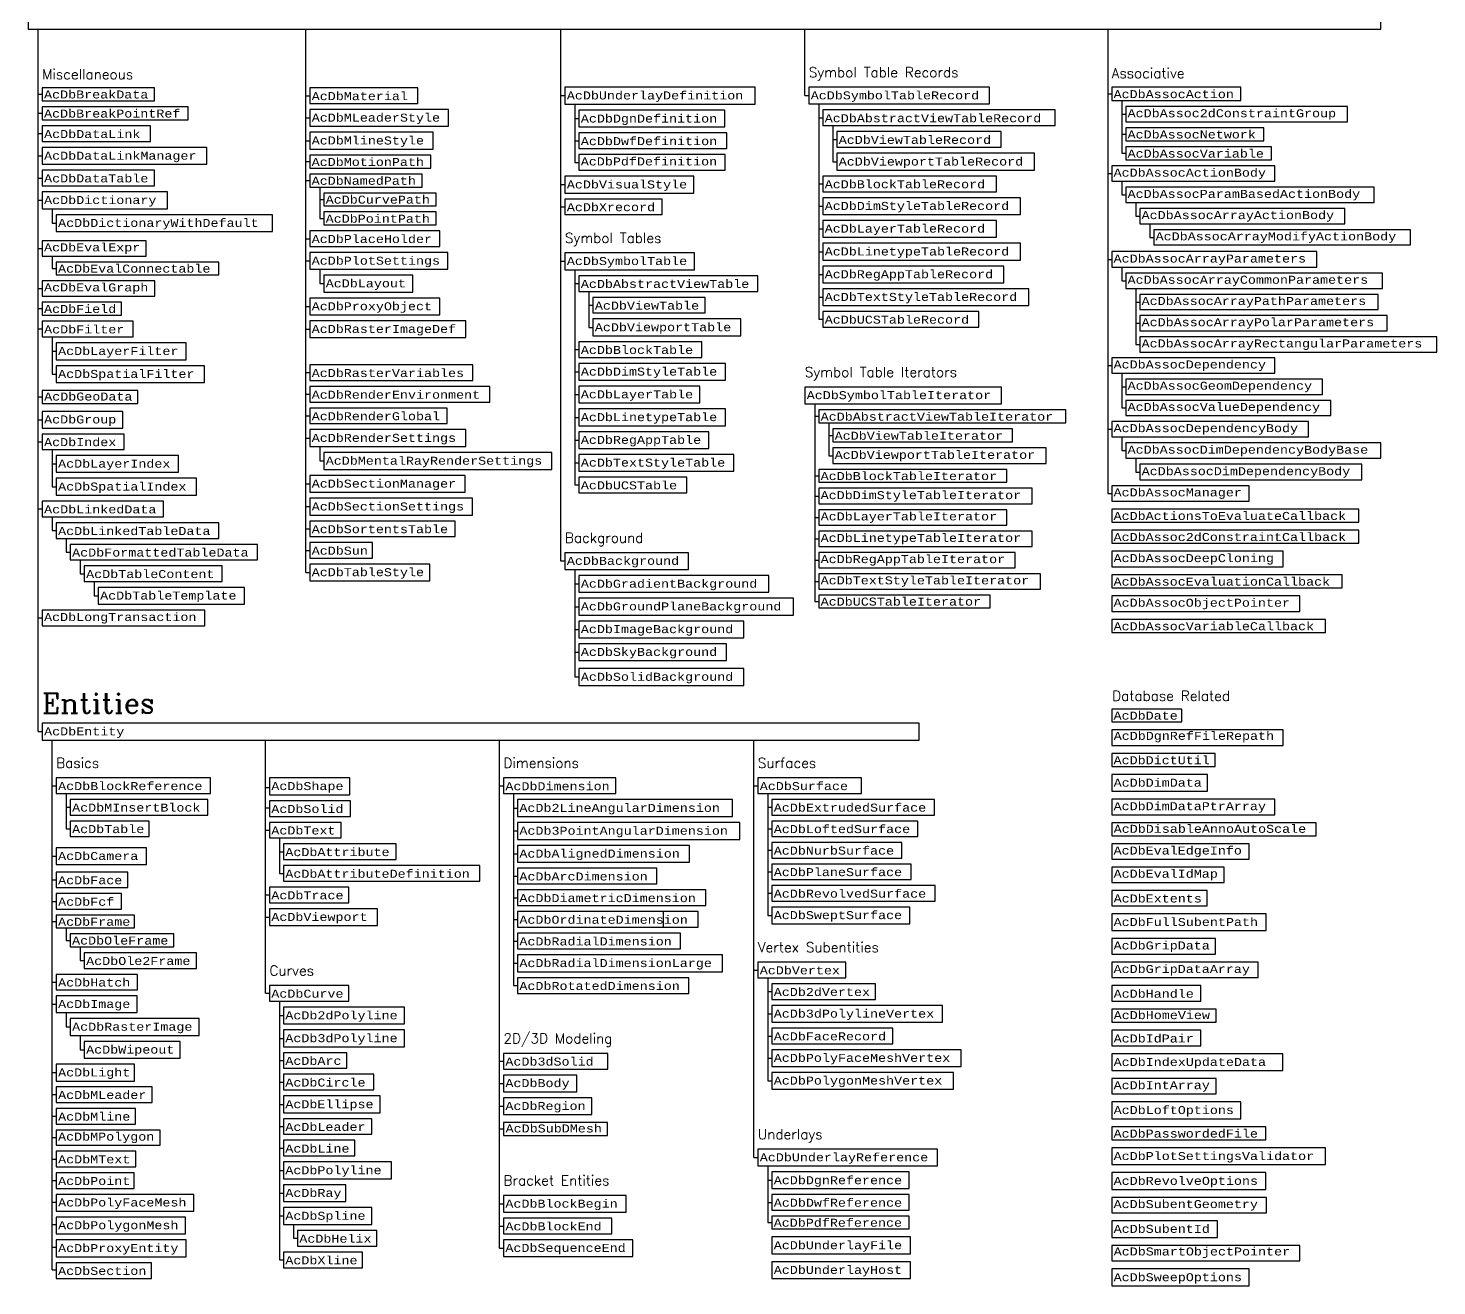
# Model space of a CAD drawing. Header units: inches. Extents: x 350 to 848, y -216 to 10.
# Drawn here: x 351.3 to 421.7, y -108.9 to -46.1 of the extents above; entities that cross this region are included whole.
import ezdxf

# ---------------------------------------------------------------- set-up
doc = ezdxf.new("R2010")
doc.units = ezdxf.units.IN
doc.header["$MEASUREMENT"] = 0
for name, color, linetype in [('ObjectARX 2009 Unmanaged classes', 7, 'Continuous'), ('ObjectARX 2009 Unmanaged classes w .NET Wrappers', 3, 'Continuous'), ('ObjectARX 2010 Unmanaged classes', 7, 'Continuous'), ('ObjectARX 2010 Unmanaged classes w .NET Wrappers', 3, 'Continuous'), ('Unmanaged classes', 7, 'Continuous'), ('Unmanaged classes w .NET Wrappers', 3, 'Continuous')]:
    doc.layers.add(name, color=color, linetype=linetype)
doc.styles.add('Categories', font='romanc.shx', dxfattribs={"height": 0.5})
doc.styles.add('Headings', font='romanc.shx', dxfattribs={"height": 1})
doc.styles.add('Unmanaged', font='COUR.TTF', dxfattribs={"height": 0.2})

msp = doc.modelspace()

# ---------------------------------------------------------------- linework, layer by layer
for p, q in [((351.8, -81.231), (351.8, -46.12)), ((365.175, -73.276), (365.175, -46.12)), ((377.926, -72.708), (377.926, -46.12)), ((390.115, -49.441), (390.115, -46.12)), ((405.255, -46.12), (405.255, -69.326)), ((351.8, -49.373), (352, -49.373)), ((365.175, -49.444), (365.375, -49.444)), ((377.926, -49.441), (378.126, -49.441)), ((378.626, -49.862), (378.626, -52.776)), ((390.115, -49.441), (390.315, -49.441)), ((390.815, -49.858), (390.815, -60.621)), ((405.255, -49.35), (405.455, -49.35)), ((405.955, -49.677), (405.955, -52.321)), ((351.8, -50.321), (352, -50.321)), ((365.175, -50.553), (365.375, -50.553)), ((378.626, -50.583), (378.826, -50.583)), ((390.815, -50.549), (391.015, -50.549)), ((405.955, -50.365), (406.155, -50.365)), ((351.8, -51.339), (352, -51.339)), ((391.515, -50.941), (391.515, -52.744)), ((405.955, -51.373), (406.155, -51.373)), ((365.175, -51.692), (365.375, -51.692)), ((378.626, -51.696), (378.826, -51.696)), ((391.515, -51.632), (391.715, -51.632)), ((351.8, -52.452), (352, -52.452)), ((365.175, -52.741), (365.375, -52.741)), ((378.626, -52.776), (378.826, -52.776)), ((378.626, -52.776), (378.826, -52.776)), ((391.515, -52.744), (391.715, -52.744)), ((405.955, -52.321), (406.155, -52.321)), ((405.255, -53.336), (405.455, -53.336)), ((351.8, -53.561), (352, -53.561)), ((365.175, -53.688), (365.375, -53.688)), ((365.875, -54.009), (365.875, -55.576)), ((377.926, -53.89), (378.126, -53.89)), ((390.815, -53.853), (391.015, -53.853)), ((405.955, -53.723), (405.955, -54.404)), ((351.8, -54.67), (352, -54.67)), ((365.875, -54.629), (366.075, -54.629)), ((405.955, -54.404), (406.155, -54.404)), ((406.655, -54.784), (406.655, -55.465)), ((352.5, -55.091), (352.5, -55.812)), ((365.875, -55.576), (366.075, -55.576)), ((377.926, -54.999), (378.126, -54.999)), ((390.815, -54.962), (391.015, -54.962)), ((406.655, -55.465), (406.855, -55.465)), ((352.5, -55.812), (352.7, -55.812)), ((390.815, -56.102), (391.015, -56.102)), ((407.355, -55.845), (407.355, -56.526)), ((365.175, -56.591), (365.375, -56.591)), ((407.355, -56.526), (407.555, -56.526)), ((351.8, -57.077), (352, -57.077)), ((352.5, -57.458), (352.5, -58.078)), ((365.175, -57.7), (365.375, -57.7)), ((377.926, -57.723), (378.126, -57.723)), ((390.815, -57.241), (391.015, -57.241)), ((405.255, -57.628), (405.455, -57.628)), ((352.5, -58.078), (352.7, -58.078)), ((365.875, -58.122), (365.875, -58.839)), ((378.626, -58.141), (378.626, -68.903)), ((390.815, -58.38), (391.015, -58.38)), ((405.955, -58.016), (405.955, -58.696)), ((351.8, -59.079), (352, -59.079)), ((365.875, -58.839), (366.075, -58.839)), ((378.626, -58.832), (378.826, -58.832)), ((405.955, -58.696), (406.155, -58.696)), ((406.655, -59.077), (406.655, -61.879)), ((379.326, -59.223), (379.326, -61.027)), ((390.815, -59.515), (391.015, -59.515)), ((406.655, -59.757), (406.855, -59.757)), ((351.8, -60.087), (352, -60.087)), ((365.175, -59.979), (365.375, -59.979)), ((379.326, -59.914), (379.526, -59.914)), ((351.8, -61.105), (352, -61.105)), ((365.175, -61.118), (365.375, -61.118)), ((379.326, -61.027), (379.526, -61.027)), ((390.815, -60.621), (391.015, -60.621)), ((406.655, -60.818), (406.855, -60.818)), ((352.5, -61.496), (352.5, -63.36)), ((406.655, -61.879), (406.855, -61.879)), ((352.5, -62.218), (352.7, -62.218)), ((378.626, -62.136), (378.826, -62.136)), ((352.5, -63.36), (352.7, -63.36)), ((365.175, -63.288), (365.375, -63.288)), ((378.626, -63.245), (378.826, -63.245)), ((405.255, -62.931), (405.455, -62.931)), ((405.955, -63.311), (405.955, -65.053)), ((405.955, -63.992), (406.155, -63.992)), ((351.8, -64.502), (352, -64.502)), ((365.175, -64.37), (365.375, -64.37)), ((378.626, -64.384), (378.826, -64.384)), ((365.175, -65.449), (365.375, -65.449)), ((390.615, -64.844), (390.615, -74.723)), ((390.615, -65.471), (390.815, -65.471)), ((405.955, -65.053), (406.155, -65.053)), ((351.8, -65.64), (352, -65.64)), ((378.626, -65.523), (378.826, -65.523)), ((391.315, -65.799), (391.315, -67.441)), ((405.255, -66.114), (405.455, -66.114)), ((351.8, -66.745), (352, -66.745)), ((365.175, -66.558), (365.375, -66.558)), ((378.626, -66.662), (378.826, -66.662)), ((391.315, -66.426), (391.515, -66.426)), ((405.955, -66.494), (405.955, -67.182)), ((352.5, -67.133), (352.5, -68.99)), ((365.875, -66.979), (365.875, -67.701)), ((391.315, -67.441), (391.515, -67.441)), ((405.955, -67.182), (406.155, -67.182)), ((406.655, -67.57), (406.655, -68.257)), ((352.5, -67.851), (352.7, -67.851)), ((365.875, -67.701), (366.075, -67.701)), ((378.626, -67.798), (378.826, -67.798)), ((406.659, -68.257), (406.859, -68.257)), ((406.659, -68.257), (406.859, -68.257)), ((352.5, -68.99), (352.7, -68.99)), ((365.175, -68.843), (365.375, -68.843)), ((378.626, -68.903), (378.826, -68.903)), ((390.615, -68.449), (390.815, -68.449)), ((390.615, -69.457), (390.815, -69.457)), ((405.255, -69.326), (405.455, -69.326)), ((351.8, -70.102), (352, -70.102)), ((365.175, -69.986), (365.375, -69.986)), ((352.5, -70.494), (352.5, -71.185)), ((365.175, -71.095), (365.375, -71.095)), ((390.615, -70.525), (390.815, -70.525)), ((352.5, -71.185), (352.7, -71.185)), ((353.2, -71.576), (353.2, -72.264)), ((390.615, -71.593), (390.815, -71.593)), ((353.2, -72.264), (353.4, -72.264)), ((365.175, -72.17), (365.375, -72.17)), ((353.9, -72.651), (353.9, -73.339)), ((378.126, -72.708), (377.926, -72.708)), ((378.626, -73.126), (378.626, -78.501)), ((390.615, -72.661), (390.815, -72.661)), ((353.9, -73.339), (354.1, -73.339)), ((354.6, -73.726), (354.6, -74.444)), ((365.175, -73.276), (365.375, -73.276)), ((378.626, -73.848), (378.826, -73.848)), ((390.615, -73.722), (390.815, -73.722)), ((354.6, -74.444), (354.8, -74.444)), ((378.626, -74.987), (378.826, -74.987)), ((390.615, -74.723), (390.815, -74.723)), ((351.8, -75.55), (352, -75.55)), ((378.626, -76.122), (378.826, -76.122)), ((378.626, -77.261), (378.826, -77.261)), ((378.626, -78.501), (378.826, -78.501)), ((351.8, -81.231), (352, -81.231)), ((352.5, -108.141), (352.5, -81.652)), ((363.156, -94.314), (363.156, -81.652)), ((374.855, -107.052), (374.855, -81.652)), ((387.569, -102.524), (387.569, -81.652)), ((352.5, -83.938), (352.7, -83.938)), ((353.2, -84.326), (353.2, -86.088)), ((363.156, -84.018), (363.356, -84.018)), ((374.855, -83.941), (375.055, -83.941)), ((375.555, -84.333), (375.555, -93.924)), ((387.569, -83.938), (387.769, -83.938)), ((388.269, -84.326), (388.269, -90.419)), ((353.2, -85.013), (353.4, -85.013)), ((363.156, -85.05), (363.356, -85.05)), ((375.555, -85.054), (375.755, -85.054)), ((388.269, -85.013), (388.469, -85.013)), ((353.2, -86.088), (353.4, -86.088)), ((363.156, -86.156), (363.356, -86.156)), ((363.856, -86.543), (363.856, -88.317)), ((375.555, -86.197), (375.755, -86.197)), ((388.269, -86.088), (388.469, -86.088)), ((363.856, -87.235), (364.056, -87.235)), ((388.269, -87.164), (388.469, -87.164)), ((352.5, -87.463), (352.7, -87.463)), ((375.555, -87.34), (375.755, -87.34)), ((352.5, -88.645), (352.7, -88.645)), ((363.856, -88.317), (364.056, -88.317)), ((375.555, -88.452), (375.755, -88.452)), ((388.269, -88.239), (388.469, -88.239)), ((363.156, -89.396), (363.356, -89.396)), ((388.269, -89.314), (388.469, -89.314)), ((352.5, -89.72), (352.7, -89.72)), ((375.555, -89.534), (375.755, -89.534)), ((352.5, -90.728), (352.7, -90.728)), ((363.156, -90.505), (363.356, -90.505)), ((375.555, -90.617), (375.755, -90.617)), ((388.269, -90.419), (388.469, -90.419)), ((353.2, -91.048), (353.2, -91.668)), ((353.2, -91.668), (353.4, -91.668)), ((353.9, -91.988), (353.9, -92.678)), ((375.555, -91.699), (375.755, -91.699)), ((353.9, -92.678), (354.1, -92.678)), ((375.555, -92.812), (375.755, -92.812)), ((387.569, -93.15), (387.769, -93.15)), ((388.269, -93.537), (388.269, -98.689)), ((352.5, -93.756), (352.7, -93.756)), ((363.156, -94.314), (363.356, -94.314)), ((375.555, -93.924), (375.755, -93.924)), ((388.269, -94.227), (388.469, -94.227)), ((352.5, -94.861), (352.7, -94.861)), ((363.856, -94.701), (363.856, -107.639)), ((353.2, -95.279), (353.2, -95.997)), ((363.856, -95.423), (364.056, -95.423)), ((388.269, -95.339), (388.469, -95.339)), ((353.2, -95.997), (353.4, -95.997)), ((353.9, -96.415), (353.9, -97.136)), ((388.269, -96.448), (388.469, -96.448)), ((353.9, -97.136), (354.1, -97.136)), ((363.856, -96.566), (364.056, -96.566)), ((363.856, -97.674), (364.056, -97.674)), ((374.855, -97.707), (375.055, -97.707)), ((388.269, -97.553), (388.469, -97.553)), ((352.5, -98.279), (352.7, -98.279)), ((363.856, -98.753), (364.056, -98.753)), ((374.855, -98.816), (375.055, -98.816)), ((388.269, -98.689), (388.469, -98.689)), ((352.5, -99.377), (352.7, -99.377)), ((363.856, -99.866), (364.056, -99.866)), ((374.855, -99.955), (375.055, -99.955)), ((352.5, -100.456), (352.7, -100.456)), ((363.856, -100.975), (364.056, -100.975)), ((374.855, -101.096), (375.055, -101.096)), ((352.5, -101.528), (352.7, -101.528)), ((363.856, -102.054), (364.056, -102.054)), ((352.5, -102.596), (352.7, -102.596)), ((387.569, -102.524), (387.769, -102.524)), ((363.856, -103.166), (364.056, -103.166)), ((388.269, -102.942), (388.269, -105.773)), ((352.5, -103.675), (352.7, -103.675)), ((388.269, -103.66), (388.469, -103.66)), ((352.5, -104.757), (352.7, -104.757)), ((363.856, -104.305), (364.056, -104.305)), ((374.855, -104.838), (375.055, -104.838)), ((388.269, -104.765), (388.469, -104.765)), ((363.856, -105.444), (364.056, -105.444)), ((352.5, -105.866), (352.7, -105.866)), ((364.556, -105.866), (364.556, -106.557)), ((374.855, -105.947), (375.055, -105.947)), ((388.269, -105.773), (388.469, -105.773)), ((388.269, -105.773), (388.469, -105.773)), ((352.5, -107.002), (352.7, -107.002)), ((364.556, -106.557), (364.756, -106.557)), ((363.856, -107.639), (364.056, -107.639)), ((374.855, -107.052), (375.055, -107.052)), ((352.5, -108.141), (352.7, -108.141))]:
    msp.add_line(p, q)
for points in [[(351.3, -45.278), (351.3, -46.12), (418.9, -46.12), (418.9, -45.278)], [(352, -49.053), (352, -49.693), (357.616, -49.693), (357.616, -49.053)], [(365.375, -49.053), (365.375, -49.835), (370.769, -49.835), (370.769, -49.053)], [(378.126, -49.019), (378.126, -49.862), (387.641, -49.862), (387.641, -49.019)], [(390.315, -49.023), (390.315, -49.858), (399.355, -49.858), (399.355, -49.023)], [(405.455, -49.023), (405.455, -49.677), (411.912, -49.677), (411.912, -49.023)], [(406.155, -49.977), (406.155, -50.753), (417.233, -50.753), (417.233, -49.977)], [(352, -49.993), (352, -50.648), (359.298, -50.648), (359.298, -49.993)], [(365.375, -50.135), (365.375, -50.971), (372.3, -50.971), (372.3, -50.135)], [(378.826, -50.162), (378.826, -51.005), (386.124, -51.005), (386.124, -50.164)], [(391.015, -50.158), (391.015, -50.941), (402.637, -50.941), (402.637, -50.158)], [(352, -50.948), (352, -51.73), (357.415, -51.73), (357.415, -50.948)], [(365.375, -51.271), (365.375, -52.114), (371.544, -52.114), (371.544, -51.271)], [(378.826, -51.305), (378.826, -52.087), (386.224, -52.087), (386.224, -51.305)], [(391.715, -51.241), (391.715, -52.023), (399.927, -52.023), (399.927, -51.241)], [(406.155, -51.053), (406.155, -51.693), (413.052, -51.693), (413.052, -51.053)], [(352, -52.03), (352, -52.873), (360.227, -52.873), (360.227, -52.03)], [(406.155, -51.993), (406.155, -52.648), (413.438, -52.648), (413.438, -51.993)], [(365.375, -52.414), (365.375, -53.068), (371.419, -53.068), (371.419, -52.414)], [(378.826, -52.387), (378.826, -53.164), (386.13, -53.164), (386.13, -52.387)], [(391.715, -52.323), (391.715, -53.166), (401.597, -53.166), (401.597, -52.323)], [(352, -53.173), (352, -53.948), (357.608, -53.948), (357.608, -53.173)], [(365.375, -53.368), (365.375, -54.009), (370.999, -54.009), (370.999, -53.368)], [(378.126, -53.469), (378.126, -54.311), (384.574, -54.311), (384.574, -53.469)], [(391.015, -53.466), (391.015, -54.241), (399.701, -54.241), (399.701, -53.466)], [(405.455, -52.948), (405.455, -53.723), (413.614, -53.723), (413.614, -52.948)], [(352, -54.248), (352, -55.091), (358.256, -55.091), (358.256, -54.248)], [(366.075, -54.309), (366.075, -54.949), (371.699, -54.949), (371.699, -54.309)], [(378.126, -54.611), (378.126, -55.387), (382.982, -55.387), (382.982, -54.611)], [(391.015, -54.541), (391.015, -55.384), (400.897, -55.384), (400.897, -54.541)], [(352.7, -55.391), (352.7, -56.234), (363.506, -56.234), (363.506, -55.391)], [(366.075, -55.249), (366.075, -55.904), (371.699, -55.904), (371.699, -55.249)], [(365.375, -56.204), (365.375, -56.979), (371.875, -56.979), (371.875, -56.204)], [(391.015, -55.684), (391.015, -56.519), (399.701, -56.519), (399.701, -55.684)], [(352, -56.697), (352, -57.458), (357.197, -57.458), (357.197, -56.697)], [(391.015, -56.819), (391.015, -57.662), (400.897, -57.662), (400.897, -56.819)], [(365.375, -57.279), (365.375, -58.122), (372.281, -58.122), (372.281, -57.279)], [(378.126, -57.305), (378.126, -58.141), (384.595, -58.141), (384.595, -57.305)], [(352.7, -57.758), (352.7, -58.398), (360.823, -58.398), (360.823, -57.758)], [(366.075, -58.422), (366.075, -59.257), (370.53, -59.257), (370.53, -58.422)], [(391.015, -57.962), (391.015, -58.798), (400.068, -58.798), (400.068, -57.962)], [(352, -58.698), (352, -59.459), (357.624, -59.459), (357.624, -58.698)], [(378.826, -58.441), (378.826, -59.223), (387.771, -59.223), (387.771, -58.441)], [(391.015, -59.098), (391.015, -59.933), (401.306, -59.933), (401.306, -59.098)], [(352, -59.759), (352, -60.414), (355.964, -60.414), (355.964, -59.759)], [(365.375, -59.557), (365.375, -60.4), (371.875, -60.4), (371.875, -59.557)], [(379.526, -59.523), (379.526, -60.305), (385.134, -60.305), (385.134, -59.523)], [(391.015, -60.233), (391.015, -61.008), (398.809, -61.008), (398.809, -60.233)], [(352, -60.714), (352, -61.496), (356.55, -61.496), (356.55, -60.714)], [(365.375, -60.7), (365.375, -61.535), (373.166, -61.535), (373.166, -60.7)], [(379.526, -60.605), (379.526, -61.448), (386.911, -61.448), (386.911, -60.605)], [(352.7, -61.796), (352.7, -62.639), (359.196, -62.639), (359.196, -61.796)], [(378.826, -61.748), (378.826, -62.523), (384.971, -62.523), (384.971, -61.748)], [(405.455, -62.55), (405.455, -63.311), (413.614, -63.311), (413.614, -62.55)], [(352.7, -62.939), (352.7, -63.782), (360.109, -63.782), (360.109, -62.939)], [(365.375, -62.896), (365.375, -63.679), (373.516, -63.679), (373.516, -62.896)], [(378.826, -62.823), (378.826, -63.666), (386.16, -63.666), (386.16, -62.823)], [(365.375, -63.979), (365.375, -64.761), (374.372, -64.761), (374.372, -63.979)], [(378.826, -63.966), (378.826, -64.802), (384.874, -64.802), (384.874, -63.966)], [(390.115, -64.008), (390.115, -64.844), (399.941, -64.844), (399.941, -64.008)], [(406.155, -63.611), (406.155, -64.372), (415.995, -64.372), (415.995, -63.611)], [(352, -64.182), (352, -64.822), (356.775, -64.822), (356.775, -64.182)], [(406.155, -64.672), (406.155, -65.433), (416.415, -65.433), (416.415, -64.672)], [(352, -65.222), (352, -66.058), (356.032, -66.058), (356.032, -65.222)], [(365.375, -65.061), (365.375, -65.836), (372.249, -65.836), (372.249, -65.061)], [(378.826, -65.102), (378.826, -65.944), (386.16, -65.944), (386.16, -65.102)], [(390.815, -65.144), (390.815, -65.799), (403.155, -65.799), (403.155, -65.144)], [(365.375, -66.136), (365.375, -66.979), (373.18, -66.979), (373.18, -66.136)], [(391.515, -66.099), (391.515, -66.753), (400.493, -66.753), (400.493, -66.099)], [(405.455, -65.733), (405.455, -66.494), (415.295, -66.494), (415.295, -65.733)], [(352, -66.358), (352, -67.133), (356.102, -67.133), (356.102, -66.358)], [(378.826, -66.244), (378.826, -67.08), (385.313, -67.08), (385.313, -66.244)], [(406.155, -66.794), (406.155, -67.57), (418.9, -67.57), (418.9, -66.794)], [(352.7, -67.433), (352.7, -68.268), (358.821, -68.268), (358.821, -67.433)], [(366.075, -67.279), (366.075, -68.122), (377.477, -68.122), (377.477, -67.279)], [(378.826, -67.38), (378.826, -68.215), (386.568, -68.215), (386.568, -67.38)], [(391.515, -67.053), (391.515, -67.829), (402.174, -67.829), (402.174, -67.053)], [(390.815, -68.129), (390.815, -68.769), (400.213, -68.769), (400.213, -68.129)], [(406.859, -67.87), (406.859, -68.645), (417.96, -68.645), (417.96, -67.87)], [(406.859, -67.87), (406.859, -68.645), (417.96, -68.645), (417.96, -67.87)], [(352.7, -68.568), (352.7, -69.411), (359.71, -69.411), (359.71, -68.568)], [(365.375, -68.422), (365.375, -69.265), (373.143, -69.265), (373.143, -68.422)], [(378.826, -68.515), (378.826, -69.291), (384.224, -69.291), (384.224, -68.515)], [(405.455, -68.945), (405.455, -69.706), (412.333, -69.706), (412.333, -68.945)], [(365.375, -69.565), (365.375, -70.407), (373.506, -70.407), (373.506, -69.565)], [(390.815, -69.069), (390.815, -69.844), (401.474, -69.844), (401.474, -69.069)], [(352, -69.711), (352, -70.494), (358.069, -70.494), (358.069, -69.711)], [(390.815, -70.144), (390.815, -70.905), (400.213, -70.905), (400.213, -70.144)], [(405.455, -70.106), (405.455, -70.761), (417.814, -70.761), (417.814, -70.106)], [(352.7, -70.794), (352.7, -71.576), (360.83, -71.576), (360.83, -70.794)], [(365.375, -70.707), (365.375, -71.483), (372.638, -71.483), (372.638, -70.707)], [(365.375, -71.783), (365.375, -72.558), (368.51, -72.558), (368.51, -71.783)], [(390.815, -71.205), (390.815, -71.981), (401.474, -71.981), (401.474, -71.205)], [(405.455, -71.161), (405.455, -71.816), (417.814, -71.816), (417.814, -71.161)], [(353.4, -71.876), (353.4, -72.651), (362.768, -72.651), (362.768, -71.876)], [(378.126, -72.291), (378.126, -73.126), (384.304, -73.126), (384.304, -72.291)], [(390.815, -72.281), (390.815, -73.042), (400.634, -73.042), (400.634, -72.281)], [(405.455, -72.216), (405.455, -72.991), (414.026, -72.991), (414.026, -72.216)], [(354.1, -72.951), (354.1, -73.726), (360.994, -73.726), (360.994, -72.951)], [(365.375, -72.858), (365.375, -73.693), (371.369, -73.693), (371.369, -72.858)], [(378.826, -73.426), (378.826, -74.269), (388.311, -74.269), (388.311, -73.426)], [(390.815, -73.342), (390.815, -74.103), (401.894, -74.103), (401.894, -73.342)], [(405.455, -73.391), (405.455, -74.046), (416.974, -74.046), (416.974, -73.391)], [(354.8, -74.026), (354.8, -74.862), (362.111, -74.862), (362.111, -74.026)], [(378.826, -74.569), (378.826, -75.404), (389.549, -75.404), (389.549, -74.569)], [(390.815, -74.403), (390.815, -75.043), (399.373, -75.043), (399.373, -74.403)], [(405.455, -74.446), (405.455, -75.221), (414.854, -75.221), (414.854, -74.446)], [(405.455, -74.446), (405.455, -75.221), (414.854, -75.221), (414.854, -74.446)], [(352, -75.162), (352, -75.937), (360.137, -75.937), (360.137, -75.162)], [(378.826, -75.704), (378.826, -76.54), (387.073, -76.54), (387.073, -75.704)], [(405.455, -75.621), (405.455, -76.276), (416.134, -76.276), (416.134, -75.621)], [(378.826, -76.844), (378.826, -77.679), (386.21, -77.679), (386.21, -76.844)], [(378.826, -78.079), (378.826, -78.922), (387.073, -78.922), (387.073, -78.079)], [(405.455, -80.103), (405.455, -80.743), (408.957, -80.743), (408.957, -80.103)], [(352, -80.809), (352, -81.652), (395.837, -81.652), (395.837, -80.809)], [(405.455, -81.143), (405.455, -81.918), (414.02, -81.918), (414.02, -81.143)], [(405.455, -82.318), (405.455, -82.973), (410.628, -82.973), (410.628, -82.318)], [(352.7, -83.55), (352.7, -84.326), (360.421, -84.326), (360.421, -83.55)], [(363.356, -83.55), (363.356, -84.386), (367.381, -84.386), (367.381, -83.55)], [(375.055, -83.55), (375.055, -84.333), (380.67, -84.333), (380.67, -83.55)], [(387.769, -83.55), (387.769, -84.326), (392.957, -84.326), (392.957, -83.55)], [(405.455, -83.373), (405.455, -84.216), (410.25, -84.216), (410.25, -83.373)], [(353.4, -84.626), (353.4, -85.401), (360.285, -85.401), (360.285, -84.626)], [(363.356, -84.686), (363.356, -85.468), (367.402, -85.468), (367.402, -84.686)], [(375.755, -84.633), (375.755, -85.475), (386.497, -85.475), (386.497, -84.633)], [(388.469, -84.626), (388.469, -85.401), (396.606, -85.401), (396.606, -84.626)], [(405.455, -84.616), (405.455, -85.391), (413.614, -85.391), (413.614, -84.616)], [(353.4, -85.701), (353.4, -86.476), (357.344, -86.476), (357.344, -85.701)], [(363.356, -85.768), (363.356, -86.543), (366.95, -86.543), (366.95, -85.768)], [(375.755, -85.775), (375.755, -86.618), (386.871, -86.618), (386.871, -85.775)], [(388.469, -85.701), (388.469, -86.476), (395.759, -86.476), (395.759, -85.701)], [(405.455, -85.791), (405.455, -86.446), (415.679, -86.446), (415.679, -85.791)], [(352.7, -87.045), (352.7, -87.881), (357.208, -87.881), (357.208, -87.045)], [(364.056, -86.843), (364.056, -87.626), (369.7, -87.626), (369.7, -86.843)], [(375.755, -86.918), (375.755, -87.761), (384.361, -87.761), (384.361, -86.918)], [(405.455, -86.846), (405.455, -87.607), (412.322, -87.607), (412.322, -86.846)], [(364.056, -87.926), (364.056, -88.708), (373.879, -88.708), (373.879, -87.926)], [(388.469, -87.851), (388.469, -88.626), (395.432, -88.626), (395.432, -87.851)], [(352.7, -88.257), (352.7, -89.032), (356.281, -89.032), (356.281, -88.257)], [(375.755, -88.061), (375.755, -88.843), (382.723, -88.843), (382.723, -88.061)], [(405.455, -88.007), (405.455, -88.768), (411.071, -88.768), (411.071, -88.007)], [(352.7, -89.332), (352.7, -90.107), (355.964, -90.107), (355.964, -89.332)], [(363.356, -89.008), (363.356, -89.783), (367.334, -89.783), (367.334, -89.008)], [(375.755, -89.143), (375.755, -89.926), (385.169, -89.926), (385.169, -89.143)], [(388.469, -88.926), (388.469, -89.702), (396.634, -89.702), (396.634, -88.926)], [(405.455, -89.168), (405.455, -89.943), (410.225, -89.943), (410.225, -89.168)], [(363.356, -90.083), (363.356, -90.926), (368.756, -90.926), (368.756, -90.083)], [(388.469, -90.002), (388.469, -90.837), (395.363, -90.837), (395.363, -90.002)], [(352.7, -90.407), (352.7, -91.048), (356.622, -91.048), (356.622, -90.407)], [(375.755, -90.226), (375.755, -91.008), (384.78, -91.008), (384.78, -90.226)], [(375.755, -90.226), (375.755, -91.008), (383.05, -91.008), (383.05, -90.226)], [(405.455, -90.343), (405.455, -91.179), (413.173, -91.179), (413.173, -90.343)], [(353.4, -91.348), (353.4, -91.988), (358.582, -91.988), (358.582, -91.348)], [(375.755, -91.308), (375.755, -92.09), (383.906, -92.09), (383.906, -91.308)], [(405.455, -91.579), (405.455, -92.354), (410.651, -92.354), (410.651, -91.579)], [(354.1, -92.288), (354.1, -93.068), (359.708, -93.068), (359.708, -92.288)], [(375.755, -92.39), (375.755, -93.233), (385.996, -93.233), (385.996, -92.39)], [(387.769, -92.762), (387.769, -93.537), (392.172, -93.537), (392.172, -92.762)], [(405.455, -92.754), (405.455, -93.53), (412.774, -93.53), (412.774, -92.754)], [(352.7, -93.368), (352.7, -94.144), (356.765, -94.144), (356.765, -93.368)], [(375.755, -93.533), (375.755, -94.316), (384.327, -94.316), (384.327, -93.533)], [(363.356, -93.926), (363.356, -94.701), (367.319, -94.701), (367.319, -93.926)], [(388.469, -93.837), (388.469, -94.617), (393.65, -94.617), (393.65, -93.837)], [(405.455, -93.93), (405.455, -94.705), (409.91, -94.705), (409.91, -93.93)], [(352.7, -94.444), (352.7, -95.279), (356.755, -95.279), (356.755, -94.444)], [(364.056, -95.001), (364.056, -95.844), (370.103, -95.844), (370.103, -95.001)], [(388.469, -94.917), (388.469, -95.76), (396.996, -95.76), (396.996, -94.917)], [(353.4, -95.579), (353.4, -96.415), (359.844, -96.415), (359.844, -95.579)], [(405.455, -95.105), (405.455, -95.759), (410.672, -95.759), (410.672, -95.105)], [(364.056, -96.144), (364.056, -96.987), (370.103, -96.987), (370.103, -96.144)], [(388.469, -96.06), (388.469, -96.835), (394.522, -96.835), (394.522, -96.06)], [(405.455, -96.159), (405.455, -96.942), (409.917, -96.942), (409.917, -96.159)], [(354.1, -96.715), (354.1, -97.558), (358.9, -97.558), (358.9, -96.715)], [(388.469, -97.135), (388.469, -97.971), (397.939, -97.971), (397.939, -97.135)], [(352.7, -97.858), (352.7, -98.7), (356.62, -98.7), (356.62, -97.858)], [(364.056, -97.287), (364.056, -98.062), (367.226, -98.062), (367.226, -97.287)], [(375.055, -97.316), (375.055, -98.098), (380.264, -98.098), (380.264, -97.316)], [(405.455, -97.342), (405.455, -98.177), (414.011, -98.177), (414.011, -97.342)], [(364.056, -98.362), (364.056, -99.144), (368.583, -99.144), (368.583, -98.362)], [(375.055, -98.398), (375.055, -99.234), (378.729, -99.234), (378.729, -98.398)], [(388.469, -98.271), (388.469, -99.107), (397.546, -99.107), (397.546, -98.271)], [(352.7, -98.99), (352.7, -99.765), (357.492, -99.765), (357.492, -98.99)], [(405.455, -98.577), (405.455, -99.338), (410.673, -99.338), (410.673, -98.577)], [(364.056, -99.444), (364.056, -100.287), (368.895, -100.287), (368.895, -99.444)], [(375.055, -99.534), (375.055, -100.376), (379.478, -100.376), (379.478, -99.534)], [(405.455, -99.738), (405.455, -100.581), (411.908, -100.581), (411.908, -99.738)], [(352.7, -100.065), (352.7, -100.847), (356.671, -100.847), (356.671, -100.065)], [(364.056, -100.587), (364.056, -101.362), (368.47, -101.362), (368.47, -100.587)], [(352.7, -101.147), (352.7, -101.908), (357.896, -101.908), (357.896, -101.147)], [(375.055, -100.776), (375.055, -101.417), (380.258, -101.417), (380.258, -100.776)], [(405.455, -100.981), (405.455, -101.636), (413.158, -101.636), (413.158, -100.981)], [(364.056, -101.662), (364.056, -102.445), (367.621, -102.445), (367.621, -101.662)], [(405.455, -102.036), (405.455, -102.879), (416.147, -102.879), (416.147, -102.036)], [(352.7, -102.208), (352.7, -102.983), (356.673, -102.983), (356.673, -102.208)], [(364.056, -102.745), (364.056, -103.588), (369.454, -103.588), (369.454, -102.745)], [(387.769, -102.107), (387.769, -102.942), (396.752, -102.942), (396.752, -102.107)], [(352.7, -103.283), (352.7, -104.066), (356.602, -104.066), (356.602, -103.283)], [(388.469, -103.242), (388.469, -104.078), (395.34, -104.078), (395.34, -103.242)], [(405.455, -103.279), (405.455, -104.121), (413.161, -104.121), (413.161, -103.279)], [(364.056, -103.888), (364.056, -104.723), (367.183, -104.723), (367.183, -103.888)], [(352.7, -104.366), (352.7, -105.201), (359.579, -105.201), (359.579, -104.366)], [(375.055, -104.417), (375.055, -105.259), (381.19, -105.259), (381.19, -104.417)], [(388.469, -104.378), (388.469, -105.153), (395.34, -105.153), (395.34, -104.378)], [(405.455, -104.521), (405.455, -105.282), (413.194, -105.282), (413.194, -104.521)], [(352.7, -105.501), (352.7, -106.337), (359.155, -106.337), (359.155, -105.501)], [(364.056, -105.023), (364.056, -105.866), (368.47, -105.866), (368.47, -105.023)], [(375.055, -105.559), (375.055, -106.335), (380.474, -106.335), (380.474, -105.559)], [(388.469, -105.453), (388.469, -106.093), (395.332, -106.093), (395.332, -105.453)], [(388.469, -105.453), (388.469, -106.093), (395.332, -106.093), (395.332, -105.453)], [(364.756, -106.166), (364.756, -106.948), (368.718, -106.948), (368.718, -106.166)], [(405.455, -105.682), (405.455, -106.518), (410.746, -106.518), (410.746, -105.682)], [(352.7, -106.637), (352.7, -107.48), (359.204, -107.48), (359.204, -106.637)], [(375.055, -106.635), (375.055, -107.47), (381.522, -107.47), (381.522, -106.635)], [(388.469, -106.493), (388.469, -107.336), (395.405, -107.336), (395.405, -106.493)], [(405.455, -106.918), (405.455, -107.693), (414.854, -107.693), (414.854, -106.918)], [(364.056, -107.248), (364.056, -108.031), (368.007, -108.031), (368.007, -107.248)], [(352.7, -107.78), (352.7, -108.562), (357.468, -108.562), (357.468, -107.78)], [(388.469, -107.736), (388.469, -108.571), (395.407, -108.571), (395.407, -107.736)], [(405.455, -108.093), (405.455, -108.936), (412.332, -108.936), (412.332, -108.093)]]:
    msp.add_lwpolyline(points, close=True)
at = {"color": 2}
for points in [[(406.155, -54.023), (406.155, -54.784), (418.576, -54.784), (418.576, -54.023)], [(406.855, -55.084), (406.855, -55.845), (417.115, -55.845), (417.115, -55.084)], [(407.555, -56.145), (407.555, -56.906), (420.396, -56.906), (420.396, -56.145)], [(405.455, -57.24), (405.455, -58.016), (415.701, -58.016), (415.701, -57.24)], [(406.155, -58.316), (406.155, -59.077), (418.987, -59.077), (418.987, -58.316)], [(406.855, -59.377), (406.855, -60.138), (418.78, -60.138), (418.78, -59.377)], [(406.855, -60.438), (406.855, -61.199), (419.223, -61.199), (419.223, -60.438)], [(406.855, -61.499), (406.855, -62.26), (421.705, -62.26), (421.705, -61.499)], [(388.469, -86.776), (388.469, -87.551), (394.971, -87.551), (394.971, -86.776)]]:
    msp.add_lwpolyline(points, close=True, dxfattribs=at)

# ---------------------------------------------------------------- texts
at = {"color": 1, "char_height": 0.5, "attachment_point": 1, "style": 'Categories'}
for s, insert, width in [('Miscellaneous', (352, -48.12), 5.53098), ('Symbol Table Records', (390.315, -48.023), 10.42014), ('Associative', (405.455, -48.067), 10.42014), ('Symbol Tables', (378.126, -56.305), 6.02838), ('Symbol Table Iterators', (390.115, -63.008), 11.90325), ('Background', (378.126, -71.291), 5.83949), ('Database Related', (405.478, -79.193), 8.1388), ('Basics', (352.7, -82.55), 6.65863), ('Dimensions', (375.055, -82.55), 5.61504), ('Surfaces', (387.769, -82.55), 5.18803), ('Vertex Subentities', (387.769, -91.762), 8.08756), ('Curves', (363.356, -92.926), 4.76786), ('2D/3D Modeling', (375.055, -96.316), 9.09397), ('Underlays', (387.769, -101.107), 7.28889), ('Bracket Entities', (375.055, -103.417), 7.80883)]:
    msp.add_mtext(s, dxfattribs=dict(at, insert=insert, width=width))
at = {"insert": (352, -79.309), "char_height": 1, "width": 43.83744, "attachment_point": 1, "style": 'Headings'}
msp.add_mtext('Entities', dxfattribs=at)
at = {"layer": 'ObjectARX 2009 Unmanaged classes', "char_height": 0.4, "attachment_point": 1}
for s, insert in [('{\\Fcourier new;AcDbDgnRefFileRepath}', (405.555, -81.243)), ('{\\Fcourier new;AcDbDisableAnnoAutoScale}', (405.555, -85.891)), ('{\\Fcourier new;AcDbSmartObjectPointer}', (405.555, -107.018))]:
    msp.add_mtext(s, dxfattribs=dict(at, insert=insert))
at = {"layer": 'ObjectARX 2009 Unmanaged classes w .NET Wrappers', "char_height": 0.4, "attachment_point": 1}
for s, insert in [('{\\Fcourier new;AcDbGeoData}', (352.1, -64.282)), ('{\\Fcourier new;AcDbHomeView}', (405.555, -95.205))]:
    msp.add_mtext(s, dxfattribs=dict(at, insert=insert))
at = {"layer": 'ObjectARX 2010 Unmanaged classes', "style": 'Unmanaged'}
for s, p in [('AcDbAssocAction', (405.549, -49.566)), ('AcDbAssoc2dConstraintGroup', (406.249, -50.521)), ('AcDbAssocNetwork', (406.249, -51.582)), ('AcDbAssocVariable', (406.249, -52.537)), ('AcDbAssocActionBody', (405.549, -53.491)), ('AcDbAssocParamBasedActionBody', (406.249, -54.552)), ('AcDbAssocArrayActionBody', (406.949, -55.613)), ('AcDbAssocArrayModifyActionBody', (407.649, -56.674)), ('AcDbAssocArrayParameters', (405.549, -57.784)), ('AcDbAssocArrayCommonParameters', (406.249, -58.845)), ('AcDbAssocArrayPathParameters', (406.949, -59.906)), ('AcDbAssocArrayPolarParameters', (406.949, -60.967)), ('AcDbAssocArrayRectangularParameters', (406.949, -62.028)), ('AcDbAssocDependency', (405.549, -63.079)), ('AcDbAssocGeomDependency', (406.249, -64.14)), ('AcDbAssocValueDependency', (406.249, -65.201)), ('AcDbAssocDependencyBody', (405.549, -66.262)), ('AcDbAssocDimDependencyBodyBase', (406.249, -67.338)), ('AcDbAssocDimDependencyBody', (406.953, -68.413)), ('AcDbAssocManager', (405.549, -69.474)), ('AcDbActionsToEvaluateCallback', (405.549, -70.65)), ('AcDbAssoc2dConstraintCallback', (405.549, -71.704)), ('AcDbAssocDeepCloning', (405.549, -72.759)), ('AcDbAssocEvaluationCallback', (405.549, -73.934)), ('AcDbAssocObjectPointer', (405.549, -74.989)), ('AcDbAssocVariableCallback', (405.549, -76.164)), ('AcDbSubentGeometry', (405.549, -105.05))]:
    msp.add_text(s, height=0.4, dxfattribs=at).set_placement(p)
at = {"layer": 'ObjectARX 2010 Unmanaged classes w .NET Wrappers', "style": 'Unmanaged'}
for s, p in [('AcDbPdfDefinition', (378.92, -52.93)), ('AcDbSubDMesh', (375.163, -101.27)), ('AcDbPdfReference', (388.563, -105.982))]:
    msp.add_text(s, height=0.4, dxfattribs=at).set_placement(p)
at = {"layer": 'Unmanaged classes', "style": 'Unmanaged'}
for s, p in [('AcDbBreakData', (352.094, -49.582)), ('AcDbBreakPointRef', (352.094, -50.537)), ('AcDbMotionPath', (365.47, -52.957)), ('AcDbNamedPath', (365.47, -53.897)), ('AcDbCurvePath', (366.17, -54.838)), ('AcDbPointPath', (366.17, -55.792)), ('AcDbEvalExpr', (352.094, -57.226)), ('AcDbEvalConnectable', (352.794, -58.287)), ('AcDbEvalGraph', (352.094, -59.227)), ('AcDbField', (352.094, -60.303)), ('AcDbAbstractViewTableIterator', (390.909, -65.687)), ('AcDbViewTableIterator', (391.609, -66.642)), ('AcDbViewportTableIterator', (391.609, -67.597)), ('AcDbBlockTableIterator', (390.909, -68.658)), ('AcDbDimStyleTableIterator', (390.909, -69.612)), ('AcDbLayerTableIterator', (390.909, -70.674)), ('AcDbLinetypeTableIterator', (390.909, -71.749)), ('AcDbRegAppTableIterator', (390.909, -72.81)), ('AcDbTextStyleTableIterator', (390.909, -73.871)), ('AcDbUCSTableIterator', (390.909, -74.932)), ('AcDbLongTransaction', (352.094, -75.705)), ('AcDbDate', (405.549, -80.632)), ('AcDbDictUtil', (405.549, -82.862)), ('AcDbDimDataPtrArray', (405.549, -85.159)), ('AcDbEvalEdgeInfo', (405.549, -87.375)), ('AcDbEvalIdMap', (405.549, -88.536)), ('AcDbFrame', (352.794, -90.937)), ('AcDbOleFrame', (353.494, -91.877)), ('AcDbGripData', (405.549, -92.122)), ('AcDbGripDataArray', (405.549, -93.298)), ('AcDbIntArray', (405.549, -99.106)), ('AcDbMPolygon', (352.794, -101.676)), ('AcDbPasswordedFile', (405.549, -101.525))]:
    msp.add_text(s, height=0.4, dxfattribs=at).set_placement(p)
at = {"layer": 'Unmanaged classes w .NET Wrappers', "style": 'Unmanaged'}
for s, p in [('AcDbMaterial', (365.472, -49.665)), ('AcDbUnderlayDefinition', (378.223, -49.631)), ('AcDbSymbolTableRecord', (390.412, -49.627)), ('AcDbMLeaderStyle', (365.472, -50.74)), ('AcDbDgnDefinition', (378.923, -50.784)), ('AcDbAbstractViewTableRecord', (391.112, -50.77)), ('AcDbDataLink', (352.097, -51.56)), ('AcDbMlineStyle', (365.472, -51.883)), ('AcDbDwfDefinition', (378.923, -51.916)), ('AcDbViewTableRecord', (391.812, -51.852)), ('AcDbDataLinkManager', (352.097, -52.642)), ('AcDbViewportTableRecord', (391.812, -52.935)), ('AcDbDataTable', (352.097, -53.778)), ('AcDbVisualStyle', (378.223, -54.08)), ('AcDbBlockTableRecord', (391.112, -54.07)), ('AcDbDictionary', (352.097, -54.86)), ('AcDbXrecord', (378.223, -55.216)), ('AcDbDimStyleTableRecord', (391.112, -55.153)), ('AcDbDictionaryWithDefault', (352.797, -56.003)), ('AcDbLayerTableRecord', (391.112, -56.288)), ('AcDbPlaceHolder', (365.472, -56.808)), ('AcDbLinetypeTableRecord', (391.112, -57.431)), ('AcDbPlotSettings', (365.472, -57.891)), ('AcDbSymbolTable', (378.223, -57.909)), ('AcDbRegAppTableRecord', (391.112, -58.567)), ('AcDbLayout', (366.172, -59.026)), ('AcDbAbstractViewTable', (378.923, -59.052)), ('AcDbProxyObject', (365.472, -60.169)), ('AcDbViewTable', (379.623, -60.135)), ('AcDbTextStyleTableRecord', (391.112, -59.702)), ('AcDbUCSTableRecord', (391.112, -60.838)), ('AcDbFilter', (352.097, -61.326)), ('AcDbRasterImageDef', (365.472, -61.304)), ('AcDbViewportTable', (379.623, -61.217)), ('AcDbBlockTable', (378.923, -62.353)), ('AcDbLayerFilter', (352.797, -62.408)), ('AcDbSpatialFilter', (352.797, -63.551)), ('AcDbRasterVariables', (365.472, -63.508)), ('AcDbDimStyleTable', (378.923, -63.435)), ('AcDbRenderEnvironment', (365.472, -64.591)), ('AcDbLayerTable', (378.923, -64.571)), ('AcDbSymbolTableIterator', (390.212, -64.613)), ('AcDbGroup', (352.097, -65.827)), ('AcDbRenderGlobal', (365.472, -65.666)), ('AcDbLinetypeTable', (378.923, -65.713)), ('AcDbIndex', (352.097, -66.962)), ('AcDbRenderSettings', (365.472, -66.748)), ('AcDbRegAppTable', (378.923, -66.849)), ('AcDbMentalRayRenderSettings', (366.172, -67.891)), ('AcDbTextStyleTable', (378.923, -67.984)), ('AcDbLayerIndex', (352.797, -68.037)), ('AcDbSpatialIndex', (352.797, -69.18)), ('AcDbSectionManager', (365.472, -69.034)), ('AcDbUCSTable', (378.923, -69.12)), ('AcDbLinkedData', (352.097, -70.323)), ('AcDbSectionSettings', (365.472, -70.176)), ('AcDbLinkedTableData', (352.797, -71.405)), ('AcDbSortentsTable', (365.472, -71.312)), ('AcDbFormattedTableData', (353.497, -72.48)), ('AcDbSun', (365.472, -72.387)), ('AcDbBackground', (378.223, -72.895)), ('AcDbTableContent', (354.197, -73.556)), ('AcDbTableStyle', (365.472, -73.462)), ('AcDbGradientBackground', (378.923, -74.038)), ('AcDbTableTemplate', (354.897, -74.631)), ('AcDbGroundPlaneBackground', (378.923, -75.173)), ('AcDbImageBackground', (378.923, -76.309)), ('AcDbSkyBackground', (378.923, -77.448)), ('AcDbSolidBackground', (378.923, -78.691)), ('AcDbEntity', (352.097, -81.421)), ('AcDbBlockReference', (352.797, -84.155)), ('AcDbShape', (363.453, -84.155)), ('AcDbDimension', (375.152, -84.162)), ('AcDbSurface', (387.866, -84.155)), ('AcDbDimData', (405.552, -83.985)), ('AcDbMInsertBlock', (353.497, -85.23)), ('AcDbSolid', (363.453, -85.298)), ('AcDb2LineAngularDimension', (375.852, -85.244)), ('AcDbExtrudedSurface', (388.566, -85.23)), ('AcDbTable', (353.497, -86.305)), ('AcDbLoftedSurface', (388.566, -86.305)), ('AcDbText', (363.453, -86.373)), ('AcDb3PointAngularDimension', (375.852, -86.387)), ('AcDbCamera', (352.797, -87.65)), ('AcDbAttribute', (364.153, -87.455)), ('AcDbAlignedDimension', (375.852, -87.53)), ('AcDbNurbSurface', (388.566, -87.38)), ('AcDbFace', (352.797, -88.862)), ('AcDbAttributeDefinition', (364.153, -88.538)), ('AcDbArcDimension', (375.852, -88.673)), ('AcDbPlaneSurface', (388.566, -88.456)), ('AcDbTrace', (363.453, -89.613)), ('AcDbDiametricDimension', (375.852, -89.755)), ('AcDbRevolvedSurface', (388.566, -89.531)), ('AcDbExtents', (405.552, -89.773)), ('AcDbFcf', (352.797, -89.937)), ('AcDbViewport', (363.453, -90.695)), ('AcDbOrdinateDimension', (375.852, -90.837)), ('AcDbSweptSurface', (388.566, -90.606)), ('AcDbFullSubentPath', (405.552, -90.948)), ('AcDbRadialDimension', (375.852, -91.92)), ('AcDbOle2Frame', (354.197, -92.898)), ('AcDbRadialDimensionLarge', (375.852, -93.002)), ('AcDbVertex', (387.866, -93.366)), ('AcDbHatch', (352.797, -93.973)), ('AcDbCurve', (363.453, -94.531)), ('AcDbRotatedDimension', (375.852, -94.145)), ('AcDb2dVertex', (388.566, -94.447)), ('AcDbHandle', (405.552, -94.534)), ('AcDbImage', (352.797, -95.048)), ('AcDbRasterImage', (353.497, -96.184)), ('AcDb2dPolyline', (364.153, -95.613)), ('AcDb3dPolylineVertex', (388.566, -95.529)), ('AcDb3dPolyline', (364.153, -96.756)), ('AcDbFaceRecord', (388.566, -96.665)), ('AcDbIdPair', (405.552, -96.771)), ('AcDbWipeout', (354.197, -97.327)), ('AcDbArc', (364.153, -97.891)), ('AcDb3dSolid', (375.152, -97.927)), ('AcDbPolyFaceMeshVertex', (388.566, -97.74)), ('AcDbIndexUpdateData', (405.552, -97.946)), ('AcDbLight', (352.797, -98.469)), ('AcDbCircle', (364.153, -98.974)), ('AcDbBody', (375.152, -99.003)), ('AcDbPolygonMeshVertex', (388.566, -98.876)), ('AcDbMLeader', (352.797, -99.594)), ('AcDbEllipse', (364.153, -100.056)), ('AcDbRegion', (375.152, -100.145)), ('AcDbLoftOptions', (405.552, -100.35)), ('AcDbMline', (352.797, -100.677)), ('AcDbLeader', (364.153, -101.192)), ('AcDbLine', (364.153, -102.274)), ('AcDbMText', (352.797, -102.813)), ('AcDbUnderlayReference', (387.866, -102.711)), ('AcDbPlotSettingsValidator', (405.552, -102.648)), ('AcDbPoint', (352.797, -103.895)), ('AcDbPolyline', (364.153, -103.357)), ('AcDbDgnReference', (388.566, -103.857)), ('AcDbRevolveOptions', (405.552, -103.89)), ('AcDbRay', (364.153, -104.492)), ('AcDbPolyFaceMesh', (352.797, -104.97)), ('AcDbBlockBegin', (375.152, -105.028)), ('AcDbDwfReference', (388.566, -104.982)), ('AcDbSpline', (364.153, -105.635)), ('AcDbPolygonMesh', (352.797, -106.106)), ('AcDbBlockEnd', (375.152, -106.164)), ('AcDbSubentId', (405.552, -106.287)), ('AcDbProxyEntity', (352.797, -107.249)), ('AcDbHelix', (364.853, -106.778)), ('AcDbSequenceEnd', (375.152, -107.239)), ('AcDbUnderlayFile', (388.566, -107.105)), ('AcDbXline', (364.153, -107.86)), ('AcDbSection', (352.797, -108.391)), ('AcDbUnderlayHost', (388.566, -108.34)), ('AcDbSweepOptions', (405.552, -108.705))]:
    msp.add_text(s, height=0.4, dxfattribs=at).set_placement(p)

doc.saveas('drawing.dxf')
